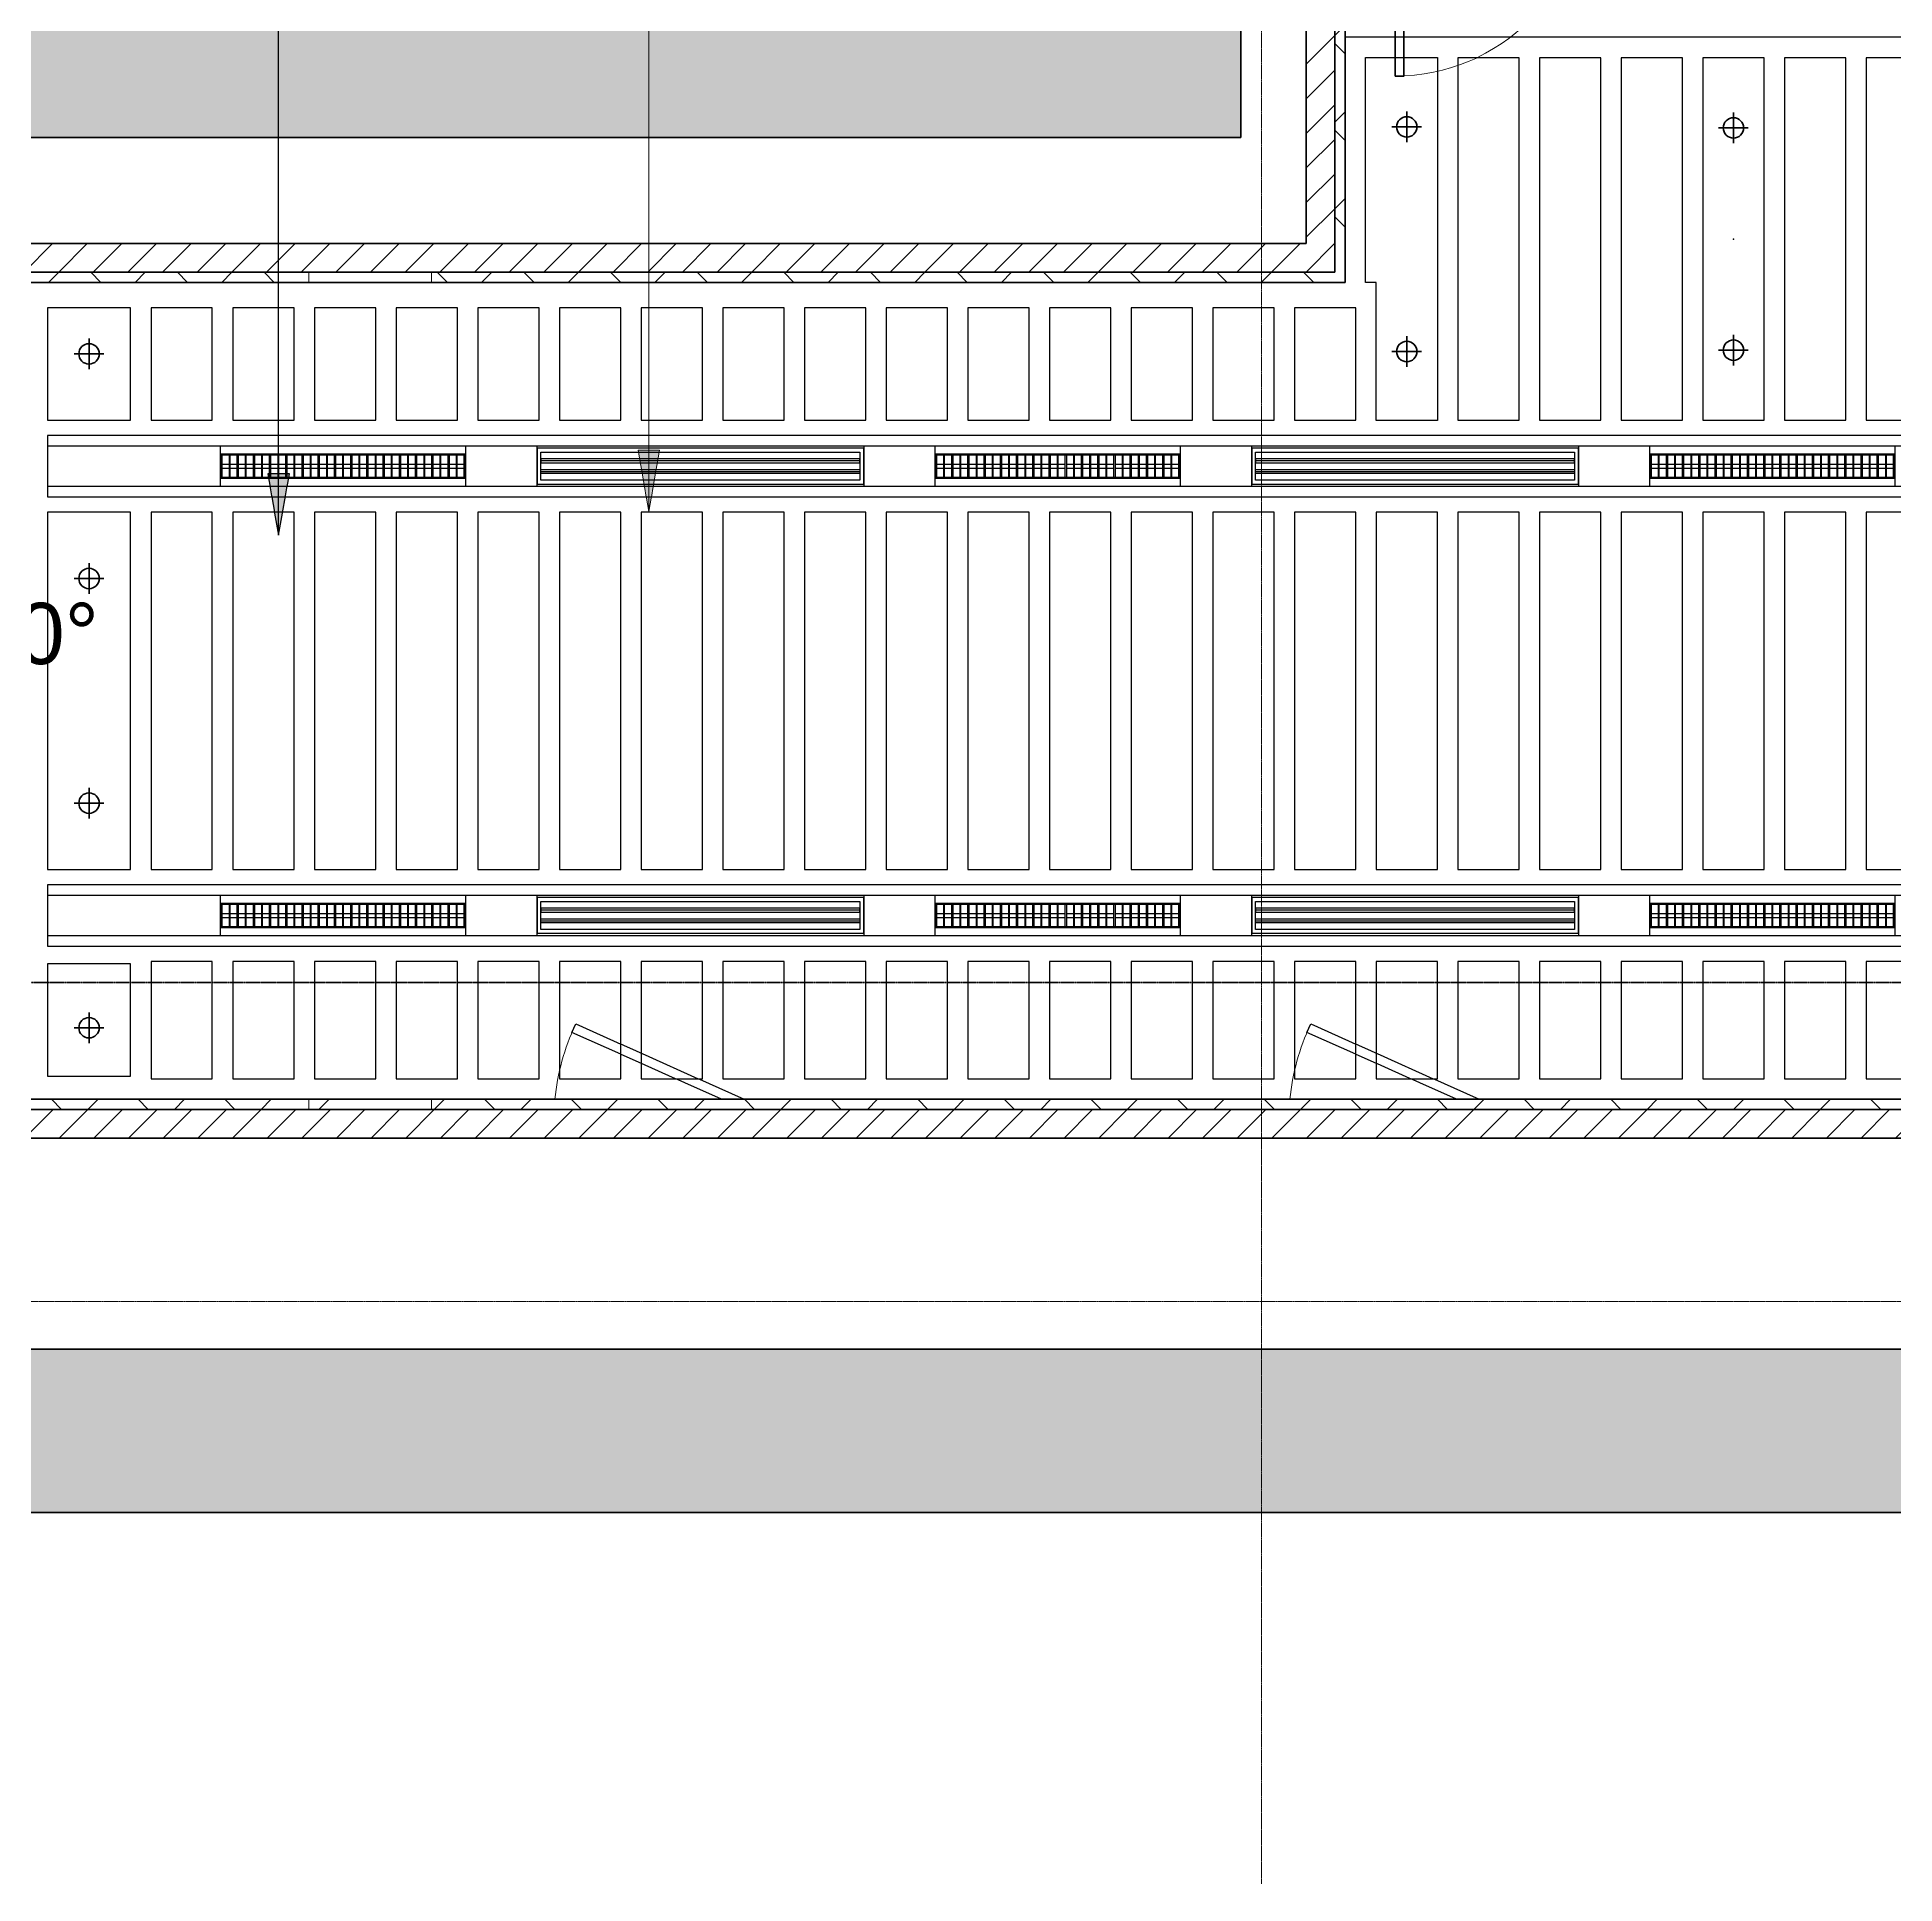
# Model space of a CAD drawing. Header units: millimetres. Extents: x -678720 to -601931, y -306 to 39239.
# Drawn here: x -638913 to -629815, y 727 to 9770 of the extents above; entities that cross this region are included whole.
import ezdxf
from ezdxf.enums import TextEntityAlignment as Align
from ezdxf.xclip import XClip

# ---------------------------------------------------------------- set-up
doc = ezdxf.new("R2010")
doc.units = ezdxf.units.MM
doc.header["$XCLIPFRAME"] = 0
doc.linetypes.add('DPA_Grid _ Level 100', pattern=[10, 5.5, -1.6, 1.3, -1.6])
for name, color, linetype in [('000 - WIPEOUT', 250, 'Continuous'), ('001 - ASCESSORIES', 251, 'Continuous'), ('A04_TUBE SERIES', 2, 'Continuous'), ('A11_ALU.SOLID SHEET', 2, 'Continuous')]:
    doc.layers.add(name, color=color, linetype=linetype)
for name, color, linetype, lineweight in [('008 - LIGHTING', 1, 'Continuous', 9), ('A-ANNO-NOTE', 3, 'Continuous', 25), ('A-DETL-GENF', 2, 'Continuous', 35), ('A-DOOR', 3, 'Continuous', 25), ('A-DOOR-E', 2, 'Continuous', 25), ('A-DOOR-FRAM', 3, 'Continuous', 9), ('A-DOOR-OPNG', 2, 'Continuous', 9), ('A-WALL', 5, 'Continuous', 35), ('A-WALL-FNSH', 2, 'Continuous', 35), ('A-WALL-PATT', 1, 'Continuous', 35), ('E-LITE-EQPM', 2, 'Continuous', 35), ('G-ANNO-SECL', 3, 'Continuous', 9), ('G-ANNO-TEXT', 3, 'Continuous', 9), ('S-GRID', 251, 'Continuous', 9), ('WALL-E', 2, 'Continuous', 35)]:
    doc.layers.add(name, color=color, linetype=linetype, lineweight=lineweight)
doc.styles.add('Arial_2', font='arial.ttf', dxfattribs={"height": 300})
pattern_1 = [(50, (0, 0), (728.7365, -63.7558), [76.2, -838.2]), (355, (0, 0), (-140.9716, 764.2276), [60.96, -670.56]), (100.451, (60.7, -5.3), (587.77, 700.46675), [64.76, -712.36]), (46.184, (0, 203.2), (1084.3162, -168.171), [114.3, -1257.3]), (96.636, (90.4, 189.2), (949.6099, 989.7098), [97.14, -1068.54]), (351.184, (0, 203.2), (949.6206, 989.7012), [91.44, -1005.84]), (21, (101.6, 152.4), (606.45787, -409.06057), [76.2, -838.2]), (326, (101.6, 152.4), (247.2083, 736.7529), [60.96, -670.56]), (71.451, (152.14, 118.3), (853.66825, 327.6855), [64.76, -712.36]), (37.5, (0, 0), (12.35469, 338.22012), [33.528, -628.904, 33.528, -647.192, -673.1]), (37.5, (0, 0), (12.35469, 338.22012), [-1343.152, 33.528, -639.572]), (7.5, (0, 0), (267.27887, 400.72213), [33.528, -354.584, 33.528, -613.664, -256.54]), (7.5, (0, 0), (267.27887, 400.72213), [-1035.304, 33.528, -223.012]), (327.5, (-226.57, 0), (542.36333, -22.91534), [33.528, -220.472, 33.528, -758.952, -1051.56]), (327.5, (-226.57, 0), (542.36333, -22.91534), [-1046.48, 33.528, -1018.032]), (317.5, (-328.17, 0), (592.51696, 101.7071), [33.528, -296.672, 33.528, -492.76, -746.76]), (317.5, (-328.17, 0), (592.51696, 101.7071), [-856.488, 33.528, -713.232])]
pattern_2 = [(45, (0, 0), (-84.852814, 84.852814), [])]
pattern_3 = [(45, (0, 0), (-212.13203, 212.13203), []), (135, (0, 0), (-212.13203, -212.13203), [])]
pattern_4 = [(45, (0, 0), (-707.1068, 707.1068), []), (135, (0, 0), (-707.1068, -707.1068), [])]

# ---------------------------------------------------------------- blocks, each defined once
blk = doc.blocks.new('DPA_DR-SG-SW - D1_1000x2150 mm-18914715-4234-01 ENLARGED MULTI-PURPOSE LEVEL - REFLECTED CEILING PLAN - SHEET 5')
at = {"layer": 'A-DOOR', "lineweight": 70}
for p, q in [((422, 1036.35), (422, 106.35)), ((465, 1036.35), (422, 1036.35)), ((465, 106.35), (465, 1036.35)), ((422, 106.35), (465, 106.35))]:
    blk.add_line(p, q, dxfattribs=at)
at = {"layer": 'A-DOOR-E', "lineweight": 9}
blk.add_arc((465, 106.35), 930, 90, 180, dxfattribs=at)
at = {"layer": 'A-DOOR-FRAM'}
for p, q in [((-500, 6.35), (-500, 106.35)), ((-465, 106.35), (-500, 106.35)), ((-500, 106.35), (500, 106.35)), ((-500, 6.35), (-500, 106.35)), ((465, 106.35), (-465, 106.35)), ((-465, 63.35), (-465, 106.35)), ((-465, 106.35), (-465, 63.35)), ((465, 63.35), (465, 106.35)), ((465, 106.35), (500, 106.35)), ((465, 63.35), (465, 106.35)), ((500, 106.35), (500, 6.35)), ((500, 106.35), (500, 6.35)), ((500, 6.35), (-500, 6.35)), ((-500, 6.35), (-450, 6.35)), ((-450, 63.35), (-465, 63.35)), ((-465, 63.35), (465, 63.35)), ((450, 63.35), (-450, 63.35)), ((-450, 63.35), (-450, 6.35)), ((-450, 63.35), (-450, 6.35)), ((-450, 6.35), (450, 6.35)), ((450, 6.35), (450, 63.35)), ((450, 63.35), (465, 63.35)), ((450, 6.35), (450, 63.35)), ((500, 6.35), (450, 6.35))]:
    blk.add_line(p, q, dxfattribs=at)
blk = doc.blocks.new('DPA_AC-SG-PI - A1_1200x1300 mm-V1-4234-01 ENLARGED MULTI-PURPOSE LEVEL - REFLECTED CEILING PLAN - SHEET 5')
at = {"layer": 'A-DOOR-E'}
for p, q in [((493.3, -488.4), (-331.3, -120)), ((-221, -120), (511.6, -447.3)), ((511.6, -447.3), (493.3, -488.4))]:
    blk.add_line(p, q, dxfattribs=at)
at = {"layer": 'A-DOOR-OPNG'}
blk.add_arc((-500, -14.8), 1100, 334.74419, 354.5094, dxfattribs=at)
blk = doc.blocks.new('LGF_DL_SAA_LowPower_DL1a - LGF_DL_SAA_LowPower_DL1a-8832329-4130-01 MULTI-PURPOSE LEVEL - REFLECTED CEILING PLAN')
at = {"layer": 'A-DETL-GENF'}
for p, q in [((72.5, 0), (-72.5, 0)), ((0, 75), (0, -75))]:
    blk.add_line(p, q, dxfattribs=at)
blk.add_circle((0, 0), 50, dxfattribs=at)
blk = doc.blocks.new('C-1-PP19-AR-4130-01-B_20250829-225100_EXLIGHT')
blk.add_point((114077, 5202.5))
at = {"layer": 'E-LITE-EQPM', "extrusion": (0, 0, -1), "rotation": 180}
for p in [(-112477, 5751.5), (-114077, 5746.7), (-114077, 4658.3), (-106023, 4640), (-112477, 4651.5), (-106023, 3540), (-106023, 2440), (-106023, 1340)]:
    blk.add_blockref('LGF_DL_SAA_LowPower_DL1a - LGF_DL_SAA_LowPower_DL1a-8832329-4130-01 MULTI-PURPOSE LEVEL - REFLECTED CEILING PLAN', p, dxfattribs=at)
blk = doc.blocks.new('*U695')
at = {"color": 1}
blk.add_wipeout([(600, -60), (-600, -60), (-600, 60), (600, 60)], dxfattribs=at).dxf.layer = '000 - WIPEOUT'
at = {"layer": '001 - ASCESSORIES', "color": 0}
blk.add_lwpolyline([(600, -60), (-600, -60), (-600, 60), (600, 60)], close=True, dxfattribs=at)
at = {"layer": '001 - ASCESSORIES'}
for points in [[(-593.5, -55), (-598.5, -55), (-598.5, 55), (-593.5, 55)], [(595, -55), (-595, -55), (-595, 55), (595, 55)], [(-558.8, -55), (-553.8, -55), (-553.8, 55), (-558.8, 55)], [(-514, -55), (-519, -55), (-519, 55), (-514, 55)], [(-479.3, -55), (-474.3, -55), (-474.3, 55), (-479.3, 55)], [(-434.6, -55), (-439.6, -55), (-439.6, 55), (-434.6, 55)], [(-399.8, -55), (-394.8, -55), (-394.8, 55), (-399.8, 55)], [(-355.1, -55), (-360.1, -55), (-360.1, 55), (-355.1, 55)], [(-320.4, -55), (-315.4, -55), (-315.4, 55), (-320.4, 55)], [(-275.6, -55), (-280.6, -55), (-280.6, 55), (-275.6, 55)], [(-240.9, -55), (-235.9, -55), (-235.9, 55), (-240.9, 55)], [(-196.2, -55), (-201.2, -55), (-201.2, 55), (-196.2, 55)], [(-161.4, -55), (-156.4, -55), (-156.4, 55), (-161.4, 55)], [(-116.7, -55), (-121.7, -55), (-121.7, 55), (-116.7, 55)], [(-82, -55), (-77, -55), (-77, 55), (-82, 55)], [(-37.2, -55), (-42.2, -55), (-42.2, 55), (-37.2, 55)], [(-2.5, -55), (2.5, -55), (2.5, 55), (-2.5, 55)], [(42.2, -55), (37.2, -55), (37.2, 55), (42.2, 55)], [(77, -55), (82, -55), (82, 55), (77, 55)], [(121.7, -55), (116.7, -55), (116.7, 55), (121.7, 55)], [(156.4, -55), (161.4, -55), (161.4, 55), (156.4, 55)], [(201.2, -55), (196.2, -55), (196.2, 55), (201.2, 55)], [(235.9, -55), (240.9, -55), (240.9, 55), (235.9, 55)], [(280.6, -55), (275.6, -55), (275.6, 55), (280.6, 55)], [(315.4, -55), (320.4, -55), (320.4, 55), (315.4, 55)], [(360.1, -55), (355.1, -55), (355.1, 55), (360.1, 55)], [(394.8, -55), (399.8, -55), (399.8, 55), (394.8, 55)], [(439.6, -55), (434.6, -55), (434.6, 55), (439.6, 55)], [(474.3, -55), (479.3, -55), (479.3, 55), (474.3, 55)], [(519, -55), (514, -55), (514, 55), (519, 55)], [(553.8, -55), (558.8, -55), (558.8, 55), (553.8, 55)], [(598.5, -55), (593.5, -55), (593.5, 55), (598.5, 55)]]:
    blk.add_lwpolyline(points, close=True, dxfattribs=at)
for points in [[(-593.5, 10), (-558.8, 10)], [(-553.8, 10), (-519, 10)], [(-514, 10), (-479.3, 10)], [(-474.3, 10), (-439.6, 10)], [(-434.6, 10), (-399.8, 10)], [(-394.8, 10), (-360.1, 10)], [(-355.1, 10), (-320.4, 10)], [(-315.4, 10), (-280.6, 10)], [(-275.6, 10), (-240.9, 10)], [(-235.9, 10), (-201.2, 10)], [(-196.2, 10), (-161.4, 10)], [(-156.4, 10), (-121.7, 10)], [(-116.7, 10), (-82, 10)], [(-77, 10), (-42.2, 10)], [(-37.2, 10), (-2.5, 10)], [(2.5, 10), (37.2, 10)], [(42.2, 10), (77, 10)], [(82, 10), (116.7, 10)], [(121.7, 10), (156.4, 10)], [(161.4, 10), (196.2, 10)], [(201.2, 10), (235.9, 10)], [(240.9, 10), (275.6, 10)], [(280.6, 10), (315.4, 10)], [(320.4, 10), (355.1, 10)], [(360.1, 10), (394.8, 10)], [(399.8, 10), (434.6, 10)], [(439.6, 10), (474.3, 10)], [(479.3, 10), (514, 10)], [(519, 10), (553.8, 10)], [(558.8, 10), (593.5, 10)], [(-593.5, -10), (-558.8, -10)], [(-553.8, -10), (-519, -10)], [(-514, -10), (-479.3, -10)], [(-474.3, -10), (-439.6, -10)], [(-434.6, -10), (-399.8, -10)], [(-394.8, -10), (-360.1, -10)], [(-355.1, -10), (-320.4, -10)], [(-315.4, -10), (-280.6, -10)], [(-275.6, -10), (-240.9, -10)], [(-235.9, -10), (-201.2, -10)], [(-196.2, -10), (-161.4, -10)], [(-156.4, -10), (-121.7, -10)], [(-116.7, -10), (-82, -10)], [(-77, -10), (-42.2, -10)], [(-37.2, -10), (-2.5, -10)], [(2.5, -10), (37.2, -10)], [(42.2, -10), (77, -10)], [(82, -10), (116.7, -10)], [(121.7, -10), (156.4, -10)], [(161.4, -10), (196.2, -10)], [(201.2, -10), (235.9, -10)], [(240.9, -10), (275.6, -10)], [(280.6, -10), (315.4, -10)], [(320.4, -10), (355.1, -10)], [(360.1, -10), (394.8, -10)], [(399.8, -10), (434.6, -10)], [(439.6, -10), (474.3, -10)], [(479.3, -10), (514, -10)], [(519, -10), (553.8, -10)], [(558.8, -10), (593.5, -10)]]:
    blk.add_lwpolyline(points, dxfattribs=at)
blk = doc.blocks.new('*U696')
blk.add_point((0, 0))
at = {"layer": 'Defpoints', "color": 250}
blk.add_text('AL.SHEET-HAT-TYPE-C', height=7, rotation=270, dxfattribs=at).set_placement((15, 0), align=Align.BOTTOM_CENTER)
blk.add_wipeout([(0, -100), (350, -100), (350, 100), (0, 100)]).dxf.layer = '000 - WIPEOUT'
at = {"layer": 'A11_ALU.SOLID SHEET', "color": 0}
blk.add_lwpolyline([(0, -100), (350, -100), (350, 100), (0, 100)], close=True, dxfattribs=at)
blk = doc.blocks.new('*U697')
at = {"layer": '001 - ASCESSORIES', "color": 0, "linetype": 'ByBlock'}
blk.add_lwpolyline([(800, 87.5), (-800, 87.5), (-800, -87.5), (800, -87.5)], close=True, dxfattribs=at)
at = {"layer": '001 - ASCESSORIES', "linetype": 'ByBlock'}
for points in [[(-781.5, 69), (781.5, 69), (781.5, -69), (-781.5, -69)], [(781.5, 36.3), (-781.5, 36.3), (-781.5, 16.3), (781.5, 16.3)], [(-781.5, -16.3), (781.5, -16.3), (781.5, -36.3), (-781.5, -36.3)]]:
    blk.add_lwpolyline(points, close=True, dxfattribs=at)
for points in [[(781.5, 26.3), (-781.5, 26.3)], [(-781.5, -26.3), (781.5, -26.3)]]:
    blk.add_lwpolyline(points, dxfattribs=at)
blk = doc.blocks.new('*U705')
blk.add_wipeout([(-25, 0), (25, 0), (25, 12916), (-25, 12916)]).dxf.layer = '000 - WIPEOUT'
at = {"layer": 'A04_TUBE SERIES', "color": 0}
blk.add_lwpolyline([(-25, 0), (25, 0), (25, 12916), (-25, 12916)], close=True, dxfattribs=at)
at = {"layer": 'Defpoints', "color": 250, "flags": 1}
blk.add_attdef('EXTR.OVL-LENGTH_', (-33.1, -9), '', height=5, dxfattribs=at)
blk = doc.blocks.new('*U717')
blk.add_wipeout([(-25, 0), (25, 0), (25, 12916), (-25, 12916)]).dxf.layer = '000 - WIPEOUT'
at = {"layer": 'A04_TUBE SERIES', "color": 0}
blk.add_lwpolyline([(-25, 0), (25, 0), (25, 12916), (-25, 12916)], close=True, dxfattribs=at)
at = {"layer": 'Defpoints', "color": 250, "flags": 1}
blk.add_attdef('EXTR.OVL-LENGTH_', (-33.1, -9), '', height=5, dxfattribs=at)
blk = doc.blocks.new('*U722')
blk.add_point((0, 0))
at = {"layer": 'Defpoints', "color": 250}
blk.add_text('AL.SHEET-HAT-TYPE-C', height=7, rotation=270, dxfattribs=at).set_placement((15, 0), align=Align.BOTTOM_CENTER)
blk.add_wipeout([(0, -100), (848.5, -100), (848.5, 100), (0, 100)]).dxf.layer = '000 - WIPEOUT'
at = {"layer": 'A11_ALU.SOLID SHEET', "color": 0}
blk.add_lwpolyline([(0, -100), (848.5, -100), (848.5, 100), (0, 100)], close=True, dxfattribs=at)
blk = doc.blocks.new('*U723')
blk.add_point((0, 0))
at = {"layer": 'Defpoints', "color": 250}
blk.add_text('AL.SHEET-HAT-TYPE-C', height=7, rotation=270, dxfattribs=at).set_placement((15, 0), align=Align.BOTTOM_CENTER)
blk.add_wipeout([(0, -100), (848.5, -100), (848.5, 100), (0, 100)]).dxf.layer = '000 - WIPEOUT'
at = {"layer": 'A11_ALU.SOLID SHEET', "color": 0}
blk.add_lwpolyline([(0, -100), (848.5, -100), (848.5, 100), (0, 100)], close=True, dxfattribs=at)
blk = doc.blocks.new('*U836')
at = {"color": 3}
for points in [[(-875, 5950), (875, 5950), (875, 5650), (-875, 5650)], [(-875, 5550), (875, 5550), (875, 5250), (-875, 5250)], [(-875, 5150), (875, 5150), (875, 4850), (-875, 4850)], [(-875, 4750), (875, 4750), (875, 4450), (-875, 4450)], [(-875, 4350), (875, 4350), (875, 4050), (-875, 4050)], [(-875, 3950), (875, 3950), (875, 3650), (-875, 3650)], [(-875, 3550), (875, 3550), (875, 3250), (-875, 3250)], [(-875, 3150), (875, 3150), (875, 2850), (-875, 2850)], [(-875, 2750), (875, 2750), (875, 2450), (-875, 2450)], [(-875, 2350), (875, 2350), (875, 2050), (-875, 2050)], [(-875, 1950), (875, 1950), (875, 1650), (-875, 1650)], [(-875, 1550), (875, 1550), (875, 1250), (-875, 1250)], [(-875, 1150), (875, 1150), (875, 850), (-875, 850)], [(-875, 750), (875, 750), (875, 450), (-875, 450)], [(-875, 350), (875, 350), (875, 50), (-875, 50)], [(-875, -50), (875, -50), (875, -350), (-875, -350)], [(-875, -450), (875, -450), (875, -750), (-875, -750)], [(-875, -850), (875, -850), (875, -1150), (-875, -1150)], [(-875, -1250), (875, -1250), (875, -1550), (-875, -1550)], [(-875, -1650), (875, -1650), (875, -1950), (-875, -1950)], [(-875, -2050), (875, -2050), (875, -2350), (-875, -2350)], [(-875, -2450), (875, -2450), (875, -2750), (-875, -2750)], [(-875, -2850), (875, -2850), (875, -3150), (-875, -3150)], [(-875, -3250), (875, -3250), (875, -3550), (-875, -3550)], [(-875, -3650), (875, -3650), (875, -3950), (-875, -3950)], [(-875, -4050), (875, -4050), (875, -4350), (-875, -4350)], [(-875, -4450), (875, -4450), (875, -4750), (-875, -4750)], [(-875, -4850), (875, -4850), (875, -5150), (-875, -5150)], [(-875, -5250), (875, -5250), (875, -5550), (-875, -5550)], [(-875, -5650), (875, -5650), (875, -5950), (-875, -5950)]]:
    blk.add_wipeout(points, dxfattribs=at).dxf.layer = '000 - WIPEOUT'
at = {"layer": 'A11_ALU.SOLID SHEET', "color": 0, "linetype": 'ByBlock'}
for points in [[(-875, 5650), (875, 5650), (875, 5950), (-875, 5950)], [(-875, 5250), (875, 5250), (875, 5550), (-875, 5550)], [(-875, 4850), (875, 4850), (875, 5150), (-875, 5150)], [(-875, 4450), (875, 4450), (875, 4750), (-875, 4750)], [(-875, 4050), (875, 4050), (875, 4350), (-875, 4350)], [(-875, 3650), (875, 3650), (875, 3950), (-875, 3950)], [(-875, 3250), (875, 3250), (875, 3550), (-875, 3550)], [(-875, 2850), (875, 2850), (875, 3150), (-875, 3150)], [(-875, 2450), (875, 2450), (875, 2750), (-875, 2750)], [(-875, 2050), (875, 2050), (875, 2350), (-875, 2350)], [(-875, 1650), (875, 1650), (875, 1950), (-875, 1950)], [(-875, 1250), (875, 1250), (875, 1550), (-875, 1550)], [(-875, 850), (875, 850), (875, 1150), (-875, 1150)], [(-875, 450), (875, 450), (875, 750), (-875, 750)], [(-875, 50), (875, 50), (875, 350), (-875, 350)], [(-875, -350), (875, -350), (875, -50), (-875, -50)], [(-875, -750), (875, -750), (875, -450), (-875, -450)], [(-875, -1150), (875, -1150), (875, -850), (-875, -850)], [(-875, -1550), (875, -1550), (875, -1250), (-875, -1250)], [(-875, -1950), (875, -1950), (875, -1650), (-875, -1650)], [(-875, -2350), (875, -2350), (875, -2050), (-875, -2050)], [(-875, -2750), (875, -2750), (875, -2450), (-875, -2450)], [(-875, -3150), (875, -3150), (875, -2850), (-875, -2850)], [(-875, -3550), (875, -3550), (875, -3250), (-875, -3250)], [(-875, -3950), (875, -3950), (875, -3650), (-875, -3650)], [(-875, -4350), (875, -4350), (875, -4050), (-875, -4050)], [(-875, -4750), (875, -4750), (875, -4450), (-875, -4450)], [(-875, -5150), (875, -5150), (875, -4850), (-875, -4850)], [(-875, -5550), (875, -5550), (875, -5250), (-875, -5250)], [(-875, -5950), (875, -5950), (875, -5650), (-875, -5650)]]:
    blk.add_lwpolyline(points, close=True, dxfattribs=at)
blk = doc.blocks.new('*U837')
at = {"color": 3}
for points in [[(-887.5, 2750), (887.5, 2750), (887.5, 2450), (-887.5, 2450)], [(-887.5, 2350), (887.5, 2350), (887.5, 2050), (-887.5, 2050)], [(-887.5, 1950), (887.5, 1950), (887.5, 1650), (-887.5, 1650)], [(-887.5, 1550), (887.5, 1550), (887.5, 1250), (-887.5, 1250)], [(-887.5, 1150), (887.5, 1150), (887.5, 850), (-887.5, 850)], [(-887.5, 750), (887.5, 750), (887.5, 450), (-887.5, 450)], [(-887.5, 350), (887.5, 350), (887.5, 50), (-887.5, 50)], [(-887.5, -50), (887.5, -50), (887.5, -350), (-887.5, -350)], [(-887.5, -450), (887.5, -450), (887.5, -750), (-887.5, -750)], [(-887.5, -850), (887.5, -850), (887.5, -1150), (-887.5, -1150)], [(-887.5, -1250), (887.5, -1250), (887.5, -1550), (-887.5, -1550)], [(-887.5, -1650), (887.5, -1650), (887.5, -1950), (-887.5, -1950)], [(-887.5, -2050), (887.5, -2050), (887.5, -2350), (-887.5, -2350)], [(-887.5, -2450), (887.5, -2450), (887.5, -2750), (-887.5, -2750)]]:
    blk.add_wipeout(points, dxfattribs=at).dxf.layer = '000 - WIPEOUT'
at = {"layer": 'A11_ALU.SOLID SHEET', "color": 0, "linetype": 'ByBlock'}
for points in [[(-887.5, 2450), (887.5, 2450), (887.5, 2750), (-887.5, 2750)], [(-887.5, 2050), (887.5, 2050), (887.5, 2350), (-887.5, 2350)], [(-887.5, 1650), (887.5, 1650), (887.5, 1950), (-887.5, 1950)], [(-887.5, 1250), (887.5, 1250), (887.5, 1550), (-887.5, 1550)], [(-887.5, 850), (887.5, 850), (887.5, 1150), (-887.5, 1150)], [(-887.5, 450), (887.5, 450), (887.5, 750), (-887.5, 750)], [(-887.5, 50), (887.5, 50), (887.5, 350), (-887.5, 350)], [(-887.5, -350), (887.5, -350), (887.5, -50), (-887.5, -50)], [(-887.5, -750), (887.5, -750), (887.5, -450), (-887.5, -450)], [(-887.5, -1150), (887.5, -1150), (887.5, -850), (-887.5, -850)], [(-887.5, -1550), (887.5, -1550), (887.5, -1250), (-887.5, -1250)], [(-887.5, -1950), (887.5, -1950), (887.5, -1650), (-887.5, -1650)], [(-887.5, -2350), (887.5, -2350), (887.5, -2050), (-887.5, -2050)], [(-887.5, -2750), (887.5, -2750), (887.5, -2450), (-887.5, -2450)]]:
    blk.add_lwpolyline(points, close=True, dxfattribs=at)
blk = doc.blocks.new('*U838')
at = {"color": 3}
for points in [[(-287.5, 5950), (287.5, 5950), (287.5, 5650), (-287.5, 5650)], [(-287.5, 5550), (287.5, 5550), (287.5, 5250), (-287.5, 5250)], [(-287.5, 5150), (287.5, 5150), (287.5, 4850), (-287.5, 4850)], [(-287.5, 4750), (287.5, 4750), (287.5, 4450), (-287.5, 4450)], [(-287.5, 4350), (287.5, 4350), (287.5, 4050), (-287.5, 4050)], [(-287.5, 3950), (287.5, 3950), (287.5, 3650), (-287.5, 3650)], [(-287.5, 3550), (287.5, 3550), (287.5, 3250), (-287.5, 3250)], [(-287.5, 3150), (287.5, 3150), (287.5, 2850), (-287.5, 2850)], [(-287.5, 2750), (287.5, 2750), (287.5, 2450), (-287.5, 2450)], [(-287.5, 2350), (287.5, 2350), (287.5, 2050), (-287.5, 2050)], [(-287.5, 1950), (287.5, 1950), (287.5, 1650), (-287.5, 1650)], [(-287.5, 1550), (287.5, 1550), (287.5, 1250), (-287.5, 1250)], [(-287.5, 1150), (287.5, 1150), (287.5, 850), (-287.5, 850)], [(-287.5, 750), (287.5, 750), (287.5, 450), (-287.5, 450)], [(-287.5, 350), (287.5, 350), (287.5, 50), (-287.5, 50)], [(-287.5, -50), (287.5, -50), (287.5, -350), (-287.5, -350)], [(-287.5, -450), (287.5, -450), (287.5, -750), (-287.5, -750)], [(-287.5, -850), (287.5, -850), (287.5, -1150), (-287.5, -1150)], [(-287.5, -1250), (287.5, -1250), (287.5, -1550), (-287.5, -1550)], [(-287.5, -1650), (287.5, -1650), (287.5, -1950), (-287.5, -1950)], [(-287.5, -2050), (287.5, -2050), (287.5, -2350), (-287.5, -2350)], [(-287.5, -2450), (287.5, -2450), (287.5, -2750), (-287.5, -2750)], [(-287.5, -2850), (287.5, -2850), (287.5, -3150), (-287.5, -3150)], [(-287.5, -3250), (287.5, -3250), (287.5, -3550), (-287.5, -3550)], [(-287.5, -3650), (287.5, -3650), (287.5, -3950), (-287.5, -3950)], [(-287.5, -4050), (287.5, -4050), (287.5, -4350), (-287.5, -4350)], [(-287.5, -4450), (287.5, -4450), (287.5, -4750), (-287.5, -4750)], [(-287.5, -4850), (287.5, -4850), (287.5, -5150), (-287.5, -5150)], [(-287.5, -5250), (287.5, -5250), (287.5, -5550), (-287.5, -5550)], [(-287.5, -5650), (287.5, -5650), (287.5, -5950), (-287.5, -5950)]]:
    blk.add_wipeout(points, dxfattribs=at).dxf.layer = '000 - WIPEOUT'
at = {"layer": 'A11_ALU.SOLID SHEET', "color": 0, "linetype": 'ByBlock'}
for points in [[(-287.5, 5650), (287.5, 5650), (287.5, 5950), (-287.5, 5950)], [(-287.5, 5250), (287.5, 5250), (287.5, 5550), (-287.5, 5550)], [(-287.5, 4850), (287.5, 4850), (287.5, 5150), (-287.5, 5150)], [(-287.5, 4450), (287.5, 4450), (287.5, 4750), (-287.5, 4750)], [(-287.5, 4050), (287.5, 4050), (287.5, 4350), (-287.5, 4350)], [(-287.5, 3650), (287.5, 3650), (287.5, 3950), (-287.5, 3950)], [(-287.5, 3250), (287.5, 3250), (287.5, 3550), (-287.5, 3550)], [(-287.5, 2850), (287.5, 2850), (287.5, 3150), (-287.5, 3150)], [(-287.5, 2450), (287.5, 2450), (287.5, 2750), (-287.5, 2750)], [(-287.5, 2050), (287.5, 2050), (287.5, 2350), (-287.5, 2350)], [(-287.5, 1650), (287.5, 1650), (287.5, 1950), (-287.5, 1950)], [(-287.5, 1250), (287.5, 1250), (287.5, 1550), (-287.5, 1550)], [(-287.5, 850), (287.5, 850), (287.5, 1150), (-287.5, 1150)], [(-287.5, 450), (287.5, 450), (287.5, 750), (-287.5, 750)], [(-287.5, 50), (287.5, 50), (287.5, 350), (-287.5, 350)], [(-287.5, -350), (287.5, -350), (287.5, -50), (-287.5, -50)], [(-287.5, -750), (287.5, -750), (287.5, -450), (-287.5, -450)], [(-287.5, -1150), (287.5, -1150), (287.5, -850), (-287.5, -850)], [(-287.5, -1550), (287.5, -1550), (287.5, -1250), (-287.5, -1250)], [(-287.5, -1950), (287.5, -1950), (287.5, -1650), (-287.5, -1650)], [(-287.5, -2350), (287.5, -2350), (287.5, -2050), (-287.5, -2050)], [(-287.5, -2750), (287.5, -2750), (287.5, -2450), (-287.5, -2450)], [(-287.5, -3150), (287.5, -3150), (287.5, -2850), (-287.5, -2850)], [(-287.5, -3550), (287.5, -3550), (287.5, -3250), (-287.5, -3250)], [(-287.5, -3950), (287.5, -3950), (287.5, -3650), (-287.5, -3650)], [(-287.5, -4350), (287.5, -4350), (287.5, -4050), (-287.5, -4050)], [(-287.5, -4750), (287.5, -4750), (287.5, -4450), (-287.5, -4450)], [(-287.5, -5150), (287.5, -5150), (287.5, -4850), (-287.5, -4850)], [(-287.5, -5550), (287.5, -5550), (287.5, -5250), (-287.5, -5250)], [(-287.5, -5950), (287.5, -5950), (287.5, -5650), (-287.5, -5650)]]:
    blk.add_lwpolyline(points, close=True, dxfattribs=at)
blk = doc.blocks.new('*U839')
at = {"color": 3}
for points in [[(-275, 2950), (275, 2950), (275, 2650), (-275, 2650)], [(-275, 2550), (275, 2550), (275, 2250), (-275, 2250)], [(-275, 2150), (275, 2150), (275, 1850), (-275, 1850)], [(-275, 1750), (275, 1750), (275, 1450), (-275, 1450)], [(-275, 1350), (275, 1350), (275, 1050), (-275, 1050)], [(-275, 950), (275, 950), (275, 650), (-275, 650)], [(-275, 550), (275, 550), (275, 250), (-275, 250)], [(-275, 150), (275, 150), (275, -150), (-275, -150)], [(-275, -250), (275, -250), (275, -550), (-275, -550)], [(-275, -650), (275, -650), (275, -950), (-275, -950)], [(-275, -1050), (275, -1050), (275, -1350), (-275, -1350)], [(-275, -1450), (275, -1450), (275, -1750), (-275, -1750)], [(-275, -1850), (275, -1850), (275, -2150), (-275, -2150)], [(-275, -2250), (275, -2250), (275, -2550), (-275, -2550)], [(-275, -2650), (275, -2650), (275, -2950), (-275, -2950)]]:
    blk.add_wipeout(points, dxfattribs=at).dxf.layer = '000 - WIPEOUT'
at = {"layer": 'A11_ALU.SOLID SHEET', "color": 0, "linetype": 'ByBlock'}
for points in [[(-275, 2650), (275, 2650), (275, 2950), (-275, 2950)], [(-275, 2250), (275, 2250), (275, 2550), (-275, 2550)], [(-275, 1850), (275, 1850), (275, 2150), (-275, 2150)], [(-275, 1450), (275, 1450), (275, 1750), (-275, 1750)], [(-275, 1050), (275, 1050), (275, 1350), (-275, 1350)], [(-275, 650), (275, 650), (275, 950), (-275, 950)], [(-275, 250), (275, 250), (275, 550), (-275, 550)], [(-275, -150), (275, -150), (275, 150), (-275, 150)], [(-275, -550), (275, -550), (275, -250), (-275, -250)], [(-275, -950), (275, -950), (275, -650), (-275, -650)], [(-275, -1350), (275, -1350), (275, -1050), (-275, -1050)], [(-275, -1750), (275, -1750), (275, -1450), (-275, -1450)], [(-275, -2150), (275, -2150), (275, -1850), (-275, -1850)], [(-275, -2550), (275, -2550), (275, -2250), (-275, -2250)], [(-275, -2950), (275, -2950), (275, -2650), (-275, -2650)]]:
    blk.add_lwpolyline(points, close=True, dxfattribs=at)
blk = doc.blocks.new('*U840')
at = {"layer": 'Defpoints'}
blk.add_point((0, 0), dxfattribs=at)
blk.add_wipeout([(275, 250), (275, 658), (-275, 658), (-275, 250)]).dxf.layer = '000 - WIPEOUT'
at = {"layer": 'A11_ALU.SOLID SHEET', "color": 0}
blk.add_lwpolyline([(275, 250), (275, 658), (-275, 658), (-275, 250)], close=True, dxfattribs=at)
at = {"layer": 'Defpoints'}
blk.add_point((0, 400), dxfattribs=at)
blk = doc.blocks.new('*U841')
at = {"layer": 'Defpoints'}
blk.add_point((0, 0), dxfattribs=at)
blk.add_wipeout([(875, 250), (875, 658), (-875, 658), (-875, 250)]).dxf.layer = '000 - WIPEOUT'
at = {"layer": 'A11_ALU.SOLID SHEET', "color": 0}
blk.add_lwpolyline([(875, 250), (875, 658), (-875, 658), (-875, 250)], close=True, dxfattribs=at)
at = {"layer": 'Defpoints'}
blk.add_point((0, 400), dxfattribs=at)
blk = doc.blocks.new('*U964')
blk.add_lwpolyline([(112175, 990), (118835, 990), (118835, 6191), (112175, 6191), (112175, 4990), (105719, 4990), (105719, 990)], close=True)
at = {"layer": 'A11_ALU.SOLID SHEET', "linetype": 'ByBlock'}
blk.add_lwpolyline([(112327, 4990), (112275, 4990), (112275, 6091), (112327, 6091), (112627, 6091), (112627, 4314), (112327, 4314)], close=True, dxfattribs=at)
at = {"layer": 'A11_ALU.SOLID SHEET', "color": 0, "linetype": 'ByBlock', "rotation": 90}
for name, p in [('*U837', (115477, 5202.5)), ('*U839', (109277, 4590)), ('*U836', (112277, 2990)), ('*U838', (112277, 1377.5))]:
    blk.add_blockref(name, p, dxfattribs=at)
at = {"layer": 'A11_ALU.SOLID SHEET', "color": 1}
for p in [(107867.5, 4090), (111367.5, 4090), (114867.5, 4090), (107867.5, 1890), (111367.5, 1890), (114867.5, 1890)]:
    blk.add_blockref('*U696', p, dxfattribs=at)
at = {"layer": '008 - LIGHTING'}
for p in [(107267.5, 4090), (110767.5, 4090), (114267.5, 4090), (107267.5, 1890), (110767.5, 1890), (114267.5, 1890)]:
    blk.add_blockref('*U695', p, dxfattribs=at)
at = {"layer": 'A11_ALU.SOLID SHEET', "color": 0, "linetype": 'ByBlock', "rotation": 90}
for name, p in [('*U840', (106477, 4590)), ('*U841', (106477, 2990)), ('*U840', (106477, 1377.5))]:
    blk.add_blockref(name, p, dxfattribs=at)
at = {"layer": 'A11_ALU.SOLID SHEET', "color": 1, "rotation": 180}
for name, p in [('*U722', (106667.5, 4090)), ('*U723', (106667.5, 1890))]:
    blk.add_blockref(name, p, dxfattribs=at)
at = {"layer": 'A11_ALU.SOLID SHEET', "color": 1}
for p in [(109817.5, 4090), (113317.5, 4090), (109817.5, 1890), (113317.5, 1890)]:
    blk.add_blockref('*U696', p, dxfattribs=at)
at = {"layer": '008 - LIGHTING'}
for p in [(109017.5, 4090), (112517.5, 4090), (109017.5, 1890), (112517.5, 1890)]:
    blk.add_blockref('*U697', p, dxfattribs=at)
at = {"layer": 'A04_TUBE SERIES', "color": 0, "linetype": 'ByBlock', "rotation": 270}
for name, p in [('*U717', (105819, 4215)), ('*U705', (105819, 3965)), ('*U705', (105819, 2015)), ('*U705', (105819, 1765))]:
    blk.add_blockref(name, p, dxfattribs=at)
blk = doc.blocks.new('*U1546')
at = {"layer": 'S-GRID', "linetype": 'DPA_Grid _ Level 100'}
blk.add_line((100, -8552.3), (100, 29060.4), dxfattribs=at)

msp = doc.modelspace()

# ---------------------------------------------------------------- block references
at = {"layer": 'A11_ALU.SOLID SHEET'}
ref = msp.add_blockref('*U964', (-744682.4, 3579), dxfattribs=at)
XClip(ref).set_block_clipping_path([(69798.6834257276, -3885.5002684942), (120965.0023936313, 33679.9972602262)])

# ---------------------------------------------------------------- next in the draw order: hatches: boundary and pattern name
at = {"layer": 'A-ANNO-NOTE'}
msp.add_hatch(color=256, dxfattribs=at).paths.add_polyline_path([(-637731.1, 7331.2), (-637678.2, 7631.2), (-637784, 7631.2)])
at = {"layer": 'A-WALL-PATT', "lineweight": 9}
h = msp.add_hatch(dxfattribs=at)
h.set_pattern_fill('FP_1', color=256, style=0, pattern_type=2)
h.set_pattern_definition(pattern_1)
h.paths.add_polyline_path([(-633017.4, 9279), (-633017.4, 37259), (-633817.4, 37259), (-633817.4, 9279)])
h = msp.add_hatch(dxfattribs=at)
h.set_pattern_fill('FP_2', color=256, style=0, pattern_type=2)
h.set_pattern_definition(pattern_2)
h.paths.add_polyline_path([(-632694.5, 8759), (-632557.4, 8759), (-632557.4, 10709), (-632697.4, 10709), (-632697.4, 8759)])
h = msp.add_hatch(dxfattribs=at)
h.set_pattern_fill('FP_3', color=256, style=0, pattern_type=2)
h.set_pattern_definition(pattern_3)
h.paths.add_polyline_path([(-632507.4, 8619), (-632507.4, 10509), (-632557.4, 10509), (-632557.4, 8619)])
h = msp.add_hatch(dxfattribs=at)
h.set_pattern_fill('FP_1', color=256, style=0, pattern_type=2)
h.set_pattern_definition(pattern_1)
h.paths.add_polyline_path([(-633817.4, 9279), (-633817.4, 10079), (-652320.8, 10079), (-652320.8, 9279), (-636913.4, 9279)])
h = msp.add_hatch(dxfattribs=at)
h.set_pattern_fill('FP_2', color=256, style=0, pattern_type=2)
h.set_pattern_definition(pattern_2)
h.paths.add_polyline_path([(-645614.9, 8619), (-644025.6, 8619), (-644076, 8641.5), (-644079.8, 8639.4), (-644085, 8639.4), (-644091, 8644), (-644092, 8648.7), (-644157.4, 8677.9), (-644139, 8719), (-643915.3, 8619), (-632557.4, 8619), (-632557.4, 8759), (-674883.7, 8759), (-674883.7, 8619), (-672825.6, 8619), (-672876, 8641.5), (-672879.8, 8639.4), (-672885, 8639.4), (-672891, 8644), (-672892, 8648.7), (-672957.4, 8677.9), (-672939, 8719), (-672715.3, 8619), (-669225.6, 8619), (-669276, 8641.5), (-669279.8, 8639.4), (-669285, 8639.4), (-669291, 8644), (-669292, 8648.7), (-669357.4, 8677.9), (-669339, 8719), (-669115.3, 8619), (-665625.6, 8619), (-665676, 8641.5), (-665679.8, 8639.4), (-665685, 8639.4), (-665691, 8644), (-665692, 8648.7), (-665757.4, 8677.9), (-665739, 8719), (-665515.3, 8619), (-662025.6, 8619), (-662076, 8641.5), (-662079.8, 8639.4), (-662085, 8639.4), (-662091, 8644), (-662092, 8648.7), (-662157.4, 8677.9), (-662139, 8719), (-661915.3, 8619), (-658425.6, 8619), (-658476, 8641.5), (-658479.8, 8639.4), (-658485, 8639.4), (-658491, 8644), (-658492, 8648.7), (-658557.4, 8677.9), (-658539, 8719), (-658315.3, 8619), (-654825.6, 8619), (-654876, 8641.5), (-654879.8, 8639.4), (-654885, 8639.4), (-654891, 8644), (-654892, 8648.7), (-654957.4, 8677.9), (-654939, 8719), (-654715.3, 8619), (-651225.6, 8619), (-651276, 8641.5), (-651279.8, 8639.4), (-651285, 8639.4), (-651291, 8644), (-651292, 8648.7), (-651357.4, 8677.9), (-651339, 8719), (-651115.3, 8619), (-647625.6, 8619), (-647676, 8641.5), (-647679.8, 8639.4), (-647685, 8639.4), (-647691, 8644), (-647692, 8648.7), (-647757.4, 8677.9), (-647739, 8719), (-647515.3, 8619), (-645746.8, 8619)])
h = msp.add_hatch(dxfattribs=at)
h.set_pattern_fill('FP_3', color=256, style=0, pattern_type=2)
h.set_pattern_definition(pattern_3)
h.paths.add_polyline_path([(-637582.4, 8569), (-637582.4, 8619), (-643915.3, 8619), (-643803.4, 8569), (-641132.3, 8569)])
h.paths.add_polyline_path([(-659985.6, 8569), (-658313.7, 8569), (-658425.6, 8619), (-661915.3, 8619), (-661803.4, 8569), (-660051.6, 8569)])
h.paths.add_polyline_path([(-653657.3, 8569), (-651113.7, 8569), (-651225.6, 8619), (-654715.3, 8619), (-654603.4, 8569), (-653782.4, 8569)])
h.paths.add_polyline_path([(-643913.7, 8569), (-644025.6, 8619), (-647515.3, 8619), (-647403.4, 8569), (-643966.9, 8569)])
h.paths.add_polyline_path([(-658203.4, 8569), (-654713.7, 8569), (-654825.6, 8619), (-658315.3, 8619), (-658205.8, 8570.1)])
h.paths.add_polyline_path([(-662292.9, 8569), (-661913.7, 8569), (-662025.6, 8619), (-665515.3, 8619), (-665403.4, 8569), (-662358.8, 8569)])
h.paths.add_polyline_path([(-647513.7, 8569), (-647625.6, 8619), (-651115.3, 8619), (-651003.4, 8569), (-647526.6, 8569)])
h.paths.add_polyline_path([(-666973.2, 8569), (-665513.7, 8569), (-665625.6, 8619), (-669115.3, 8619), (-669003.4, 8569), (-667105.1, 8569)])
h.paths.add_polyline_path([(-670928.5, 8569), (-669113.7, 8569), (-669225.6, 8619), (-672715.3, 8619), (-672603.4, 8569), (-670994.4, 8569)])
h.paths.add_polyline_path([(-672906.1, 8569), (-672713.7, 8569), (-672825.6, 8619), (-674883.7, 8619), (-674883.7, 8569), (-672957.4, 8569)])
h = msp.add_hatch(dxfattribs=at)
h.set_pattern_fill('FP_3', color=256, style=0, pattern_type=2)
h.set_pattern_definition(pattern_3)
h.paths.add_polyline_path([(-632507.4, 8569), (-632507.4, 8619), (-636982.4, 8619), (-636982.4, 8569), (-632694.5, 8569)])
h = msp.add_hatch(dxfattribs=at)
h.set_pattern_fill('FP_3', color=256, style=0, pattern_type=2)
h.set_pattern_definition(pattern_3)
h.paths.add_polyline_path([(-654269.7, 4519), (-650449.4, 4519), (-650561.4, 4569), (-654219.7, 4569)])
h.paths.add_polyline_path([(-637582.4, 4519), (-637582.4, 4569), (-643251, 4569), (-643139.1, 4519), (-641132.3, 4519)])
h.paths.add_polyline_path([(-648779.1, 4519), (-646849.4, 4519), (-646961.4, 4569), (-650451, 4569), (-650339.1, 4519), (-648845.1, 4519)])
h.paths.add_polyline_path([(-643249.4, 4519), (-643361.4, 4569), (-646851, 4569), (-646739.1, 4519), (-643307.7, 4519)])
h = msp.add_hatch(dxfattribs=at)
h.set_pattern_fill('FP_4', color=256, style=0, pattern_type=2)
h.set_pattern_definition(pattern_4)
h.paths.add_polyline_path([(-636982.4, 4519), (-636982.4, 4569), (-637582.4, 4569), (-637582.4, 4519)])
h = msp.add_hatch(dxfattribs=at)
h.set_pattern_fill('FP_4', color=256, style=0, pattern_type=2)
h.set_pattern_definition(pattern_4)
h.paths.add_polyline_path([(-636982.4, 4519), (-636982.4, 4569), (-637582.4, 4569), (-637582.4, 4519)])
h = msp.add_hatch(dxfattribs=at)
h.set_pattern_fill('FP_3', color=256, style=0, pattern_type=2)
h.set_pattern_definition(pattern_3)
h.paths.add_polyline_path([(-625797.4, 4519), (-625797.4, 4569), (-636982.4, 4569), (-636982.4, 4519), (-628475.6, 4519)])
h = msp.add_hatch(dxfattribs=at)
h.set_pattern_fill('FP_2', color=256, style=0, pattern_type=2)
h.set_pattern_definition(pattern_2)
h.paths.add_polyline_path([(-644182.4, 4379), (-625797.4, 4379), (-625797.4, 4519), (-643139.1, 4519), (-643088.7, 4496.5), (-643085, 4498.7), (-643079.8, 4498.7), (-643073.7, 4494), (-643072.7, 4489.3), (-643007.4, 4460.2), (-643025.7, 4419.1), (-643249.4, 4519), (-646739.1, 4519), (-646688.7, 4496.5), (-646685, 4498.7), (-646679.8, 4498.7), (-646673.7, 4494), (-646672.7, 4489.3), (-646607.4, 4460.2), (-646625.7, 4419.1), (-646849.4, 4519), (-650339.1, 4519), (-650288.7, 4496.5), (-650285, 4498.7), (-650279.8, 4498.7), (-650273.7, 4494), (-650272.7, 4489.3), (-650207.4, 4460.2), (-650225.7, 4419.1), (-650449.4, 4519), (-654269.7, 4519), (-654409.7, 4379), (-644296.5, 4379)])
h = msp.add_hatch(dxfattribs=at)
h.set_pattern_fill('FP_1', color=256, style=0, pattern_type=2)
h.set_pattern_definition(pattern_1)
h.paths.add_polyline_path([(-624517.4, 2544.8), (-624517.4, 3344.8), (-652322.4, 3344.8), (-652322.4, 2544.8), (-628475.6, 2544.8)])
at = {"layer": 'G-ANNO-TEXT'}
msp.add_hatch(color=7, dxfattribs=at).paths.add_polyline_path([(-635917.4, 7447), (-635864.5, 7747), (-635970.3, 7747)])

# ---------------------------------------------------------------- next in the draw order: linework, layer by layer
at = {"layer": 'A-ANNO-NOTE'}
for p, q in [((-637731.1, 7331.2), (-637731.1, 13570.4)), ((-637678.2, 7631.2), (-637784, 7631.2)), ((-637784, 7631.2), (-637731.1, 7331.2)), ((-637731.1, 7331.2), (-637678.2, 7631.2))]:
    msp.add_line(p, q, dxfattribs=at)
at = {"layer": 'A-WALL', "color": 7, "lineweight": 70}
for p, q in [((-633017.4, 36459), (-633017.4, 9279)), ((-632697.4, 8759), (-632697.4, 10709)), ((-632557.4, 10509), (-632557.4, 8759)), ((-632557.4, 8759), (-632557.4, 10509)), ((-633817.4, 9279), (-652320.8, 9279)), ((-633017.4, 9279), (-633817.4, 9279)), ((-642982.4, 8759), (-632697.4, 8759)), ((-632557.4, 8759), (-632557.4, 8619)), ((-637582.4, 8619), (-642982.4, 8619)), ((-642982.4, 8619), (-637582.4, 8619)), ((-636982.4, 8619), (-637582.4, 8619)), ((-636982.4, 8619), (-632557.4, 8619)), ((-632557.4, 8619), (-636982.4, 8619)), ((-642982.4, 4519), (-636982.4, 4519)), ((-636982.4, 4519), (-625797.4, 4519)), ((-625797.4, 4519), (-636982.4, 4519)), ((-625797.4, 4379), (-642982.4, 4379)), ((-652322.4, 3344.8), (-624517.4, 3344.8)), ((-624517.4, 2544.8), (-652322.4, 2544.8))]:
    msp.add_line(p, q, dxfattribs=at)
at = {"layer": 'A-WALL', "lineweight": 9}
for p, q in [((-637582.4, 8569), (-637582.4, 8619)), ((-637582.4, 8619), (-637582.4, 8569)), ((-636982.4, 8569), (-636982.4, 8619)), ((-636982.4, 8619), (-636982.4, 8569)), ((-637582.4, 4569), (-637582.4, 4519)), ((-637582.4, 4519), (-637582.4, 4569)), ((-636982.4, 4519), (-636982.4, 4569)), ((-636982.4, 4569), (-636982.4, 4519))]:
    msp.add_line(p, q, dxfattribs=at)
at = {"layer": 'A-WALL-FNSH', "color": 250}
for p, q in [((-632507.4, 10459), (-632507.4, 8619)), ((-632557.4, 8619), (-632557.4, 8759)), ((-637582.4, 8569), (-642982.4, 8569)), ((-637582.4, 8619), (-636982.4, 8619)), ((-636982.4, 8569), (-637582.4, 8569)), ((-632507.4, 8569), (-636982.4, 8569)), ((-632507.4, 8619), (-632507.4, 8569)), ((-642982.4, 4569), (-637582.4, 4569)), ((-637582.4, 4569), (-636982.4, 4569)), ((-636982.4, 4569), (-625847.4, 4569)), ((-637582.4, 4519), (-642982.4, 4519)), ((-636982.4, 4519), (-637582.4, 4519))]:
    msp.add_line(p, q, dxfattribs=at)
at = {"layer": 'G-ANNO-SECL', "linetype": 'DPA_Grid _ Level 100', "lineweight": 50}
msp.add_line((-676908.9, 5139.9), (-604865.6, 5139.9), dxfattribs=at)
at = {"layer": 'G-ANNO-TEXT', "color": 10}
for p, q in [((-635917.4, 7447), (-635917.4, 13614)), ((-635864.5, 7747), (-635970.3, 7747)), ((-635970.3, 7747), (-635917.4, 7447)), ((-635917.4, 7447), (-635864.5, 7747))]:
    msp.add_line(p, q, dxfattribs=at)
at = {"layer": 'S-GRID', "linetype": 'DPA_Grid _ Level 100'}
msp.add_line((-607379, 3579), (-677385.1, 3579), dxfattribs=at)
at = {"layer": 'WALL-E'}
for p, q in [((-635561.4, 4569), (-636382.4, 4569)), ((-635182.4, 4569), (-635451, 4569)), ((-631961.4, 4569), (-632782.4, 4569)), ((-631582.4, 4569), (-631851, 4569)), ((-636382.4, 4379), (-635182.4, 4379)), ((-632782.4, 4379), (-631582.4, 4379))]:
    msp.add_line(p, q, dxfattribs=at)

# ---------------------------------------------------------------- next in the draw order: block references
msp.add_blockref('*U1546', (-633017.4, 9279))
ref = msp.add_blockref('C-1-PP19-AR-4130-01-B_20250829-225100_EXLIGHT', (-744682.4, 3579))
XClip(ref).set_block_clipping_path([(69798.6834257273, -2360.0027396104), (120965.0023936309, 33679.9972602262)])
at = {"layer": 'A-DOOR-E', "rotation": 180}
for name, p in [('DPA_DR-SG-SW - D1_1000x2150 mm-18914715-4234-01 ENLARGED MULTI-PURPOSE LEVEL - REFLECTED CEILING PLAN - SHEET 5', (-631797.4, 10615.4)), ('DPA_AC-SG-PI - A1_1200x1300 mm-V1-4234-01 ENLARGED MULTI-PURPOSE LEVEL - REFLECTED CEILING PLAN - SHEET 5', (-635782.4, 4449)), ('DPA_AC-SG-PI - A1_1200x1300 mm-V1-4234-01 ENLARGED MULTI-PURPOSE LEVEL - REFLECTED CEILING PLAN - SHEET 5', (-632182.4, 4449))]:
    msp.add_blockref(name, p, dxfattribs=at)

# ---------------------------------------------------------------- next in the draw order: texts
at = {"layer": 'G-ANNO-TEXT', "color": 7, "insert": (-641457.2, 6999.8), "char_height": 300, "width": 3511.391, "attachment_point": 1, "style": 'Arial_2'}
msp.add_mtext('SLOPE UP 30°', dxfattribs=at)

doc.saveas('drawing.dxf')
